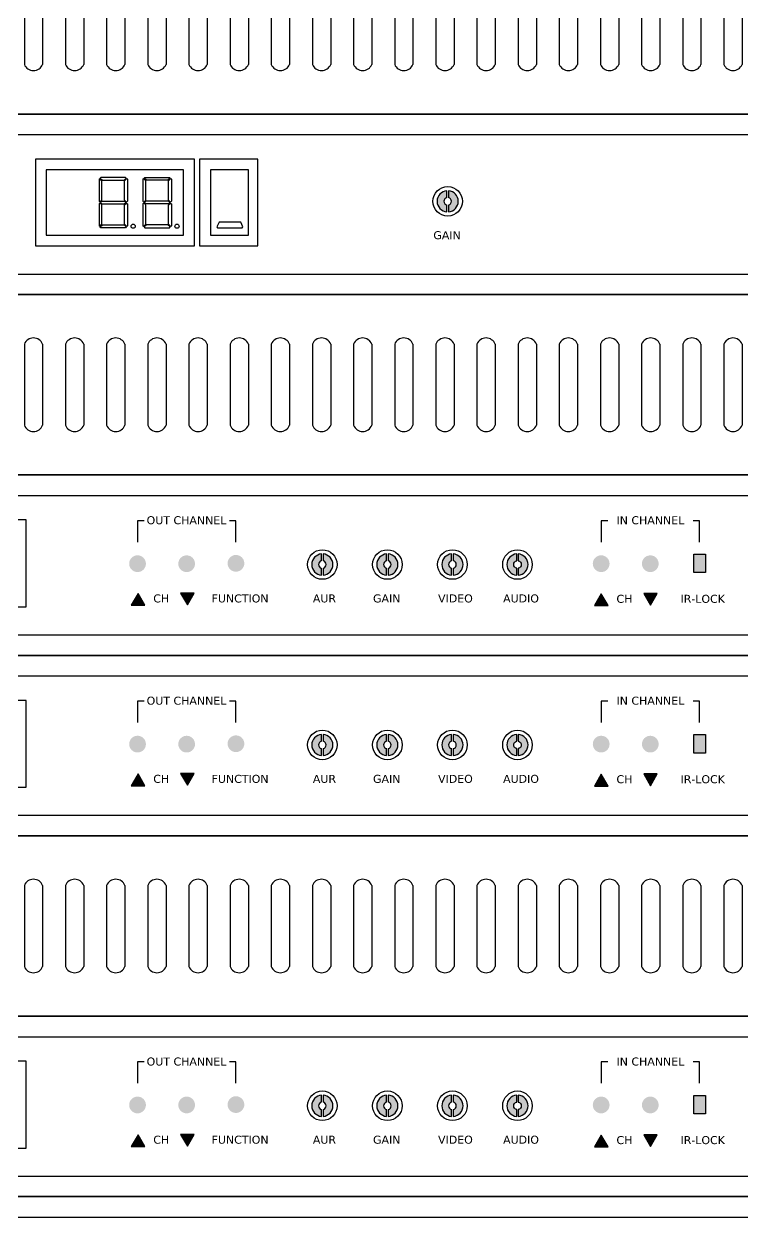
# Model space of a CAD drawing. Header units: millimetres. Extents: x 210163 to 420413, y -109 to 148391.
# Drawn here: x 260902 to 269314, y 58359 to 72327 of the extents above; entities that cross this region are included whole.
import ezdxf

# ---------------------------------------------------------------- set-up
doc = ezdxf.new("R2010")
doc.units = ezdxf.units.MM
doc.header["$LTSCALE"] = 50
doc.header["$MEASUREMENT"] = 0
doc.layers.get('0').update_dxf_attribs({"linetype": 'CONTINUOUS'})
doc.layers.add('TEXT', color=7, linetype='CONTINUOUS')
doc.layers.add('모양', color=4, linetype='CONTINUOUS')
doc.styles.add('GND', font='verdana_0.ttf')

# ---------------------------------------------------------------- blocks, each defined once
blk = doc.blocks.new('Blank(1)')
at = {"lineweight": -3}
for p, q in [((10630.16522672041, 3827.986509700993), (10150.16522672041, 3827.986509700993)), ((10150.16522672041, 3783.986509700993), (10630.16522672041, 3783.986509700993))]:
    blk.add_line(p, q, dxfattribs=at)
at = {"color": 0, "lineweight": -3}
for p, q in [((10317.65780420078, 3815.866262257002), (10317.65780420078, 3796.106757144988)), ((10317.65780420078, 3815.866262257002), (10317.65780420078, 3796.106757144988)), ((10322.12242956867, 3815.866262257002), (10322.12242956867, 3796.106757144988)), ((10322.12242956867, 3815.866262257002), (10322.12242956867, 3796.106757144988)), ((10327.69710560589, 3815.866262257002), (10327.69710560589, 3796.106757144988)), ((10327.69710560589, 3815.866262257002), (10327.69710560589, 3796.106757144988)), ((10332.16173097378, 3815.866262257002), (10332.16173097378, 3796.106757144988)), ((10332.16173097378, 3815.866262257002), (10332.16173097378, 3796.106757144988)), ((10337.73640701099, 3815.866262257002), (10337.73640701099, 3796.106757144988)), ((10337.73640701099, 3815.866262257002), (10337.73640701099, 3796.106757144988)), ((10342.20103237888, 3815.866262257002), (10342.20103237888, 3796.106757144988)), ((10342.20103237888, 3815.866262257002), (10342.20103237888, 3796.106757144988)), ((10347.7757084161, 3815.866262257002), (10347.7757084161, 3796.106757144988)), ((10347.7757084161, 3815.866262257002), (10347.7757084161, 3796.106757144988)), ((10352.24033378387, 3815.866262257002), (10352.24033378387, 3796.106757144988)), ((10352.24033378387, 3815.866262257002), (10352.24033378387, 3796.106757144988)), ((10357.81500982108, 3815.866262257002), (10357.81500982108, 3796.106757144988)), ((10357.81500982108, 3815.866262257002), (10357.81500982108, 3796.106757144988)), ((10362.27963518897, 3815.866262257002), (10362.27963518897, 3796.106757144988)), ((10362.27963518897, 3815.866262257002), (10362.27963518897, 3796.106757144988)), ((10367.85431122619, 3815.866262257002), (10367.85431122619, 3796.106757144988)), ((10367.85431122619, 3815.866262257002), (10367.85431122619, 3796.106757144988)), ((10372.31893659408, 3815.866262257002), (10372.31893659408, 3796.106757144988)), ((10372.31893659408, 3815.866262257002), (10372.31893659408, 3796.106757144988)), ((10377.8936126313, 3815.866262257002), (10377.8936126313, 3796.106757144988)), ((10377.8936126313, 3815.866262257002), (10377.8936126313, 3796.106757144988)), ((10382.35823799919, 3815.866262257002), (10382.35823799919, 3796.106757144988)), ((10382.35823799919, 3815.866262257002), (10382.35823799919, 3796.106757144988)), ((10387.93291403641, 3815.866262257002), (10387.93291403641, 3796.106757144988)), ((10387.93291403641, 3815.866262257002), (10387.93291403641, 3796.106757144988)), ((10392.39753940417, 3815.866262257002), (10392.39753940417, 3796.106757144988)), ((10392.39753940417, 3815.866262257002), (10392.39753940417, 3796.106757144988)), ((10397.97221544139, 3815.866262257002), (10397.97221544139, 3796.106757144988)), ((10397.97221544139, 3815.866262257002), (10397.97221544139, 3796.106757144988)), ((10402.43684080928, 3815.866262257002), (10402.43684080928, 3796.106757144988)), ((10402.43684080928, 3815.866262257002), (10402.43684080928, 3796.106757144988)), ((10408.01151684649, 3815.866262257002), (10408.01151684649, 3796.106757144988)), ((10408.01151684649, 3815.866262257002), (10408.01151684649, 3796.106757144988)), ((10412.47614221438, 3815.866262257002), (10412.47614221438, 3796.106757144988)), ((10412.47614221438, 3815.866262257002), (10412.47614221438, 3796.106757144988)), ((10418.0508182516, 3815.866262257002), (10418.0508182516, 3796.106757144988)), ((10418.0508182516, 3815.866262257002), (10418.0508182516, 3796.106757144988)), ((10422.51544361949, 3815.866262257002), (10422.51544361949, 3796.106757144988)), ((10422.51544361949, 3815.866262257002), (10422.51544361949, 3796.106757144988)), ((10428.09011965671, 3815.866262257002), (10428.09011965671, 3796.106757144988)), ((10428.09011965671, 3815.866262257002), (10428.09011965671, 3796.106757144988)), ((10432.5547450246, 3815.866262257002), (10432.5547450246, 3796.106757144988)), ((10432.5547450246, 3815.866262257002), (10432.5547450246, 3796.106757144988)), ((10438.12942106182, 3815.866262257002), (10438.12942106182, 3796.106757144988)), ((10438.12942106182, 3815.866262257002), (10438.12942106182, 3796.106757144988)), ((10442.5940464297, 3815.866262257002), (10442.5940464297, 3796.106757144988)), ((10442.5940464297, 3815.866262257002), (10442.5940464297, 3796.106757144988)), ((10448.16872246692, 3815.866262257002), (10448.16872246692, 3796.106757144988)), ((10448.16872246692, 3815.866262257002), (10448.16872246692, 3796.106757144988)), ((10452.63334783481, 3815.866262257002), (10452.63334783481, 3796.106757144988)), ((10452.63334783481, 3815.866262257002), (10452.63334783481, 3796.106757144988)), ((10458.20802387203, 3815.866262257002), (10458.20802387203, 3796.106757144988)), ((10458.20802387203, 3815.866262257002), (10458.20802387203, 3796.106757144988)), ((10462.67264923979, 3815.866262257002), (10462.67264923979, 3796.106757144988)), ((10462.67264923979, 3815.866262257002), (10462.67264923979, 3796.106757144988)), ((10468.24732527714, 3815.866262257002), (10468.24732527714, 3796.106757144988)), ((10468.24732527714, 3815.866262257002), (10468.24732527714, 3796.106757144988)), ((10472.7119506449, 3815.866262257002), (10472.7119506449, 3796.106757144988)), ((10472.7119506449, 3815.866262257002), (10472.7119506449, 3796.106757144988)), ((10478.28662668212, 3815.866262257002), (10478.28662668212, 3796.106757144988)), ((10478.28662668212, 3815.866262257002), (10478.28662668212, 3796.106757144988)), ((10482.75125205001, 3815.866262257002), (10482.75125205001, 3796.106757144988)), ((10482.75125205001, 3815.866262257002), (10482.75125205001, 3796.106757144988)), ((10488.32592808722, 3815.866262257002), (10488.32592808722, 3796.106757144988)), ((10488.32592808722, 3815.866262257002), (10488.32592808722, 3796.106757144988)), ((10492.79055345512, 3815.866262257002), (10492.79055345512, 3796.106757144988)), ((10492.79055345512, 3815.866262257002), (10492.79055345512, 3796.106757144988))]:
    blk.add_line(p, q, dxfattribs=at)
for centre, start, end in [((10319.89011688466, 3814.98573747581), 21.52651193566103, 158.473488064339), ((10319.89011688466, 3814.98573747581), 21.52651193566103, 158.473488064339), ((10329.92941828977, 3814.98573747581), 21.52651193566103, 158.473488064339), ((10329.92941828977, 3814.98573747581), 21.52651193566103, 158.473488064339), ((10339.96871969488, 3814.98573747581), 21.52651193566103, 158.473488064339), ((10339.96871969488, 3814.98573747581), 21.52651193566103, 158.473488064339), ((10350.00802109986, 3814.98573747581), 21.52651193566103, 158.473488064339), ((10350.00802109986, 3814.98573747581), 21.52651193566103, 158.473488064339), ((10360.04732250497, 3814.98573747581), 21.52651193566103, 158.473488064339), ((10360.04732250497, 3814.98573747581), 21.52651193566103, 158.473488064339), ((10370.0866239102, 3814.98573747581), 21.52651193566103, 158.473488064339), ((10370.0866239102, 3814.98573747581), 21.52651193566103, 158.473488064339), ((10380.1259253153, 3814.98573747581), 21.52651193566103, 158.473488064339), ((10380.1259253153, 3814.98573747581), 21.52651193566103, 158.473488064339), ((10390.16522672041, 3814.98573747581), 21.52651193566103, 158.473488064339), ((10390.16522672041, 3814.98573747581), 21.52651193566103, 158.473488064339), ((10400.20452812539, 3814.98573747581), 21.52651193566103, 158.473488064339), ((10400.20452812539, 3814.98573747581), 21.52651193566103, 158.473488064339), ((10410.2438295305, 3814.98573747581), 21.52651193566103, 158.473488064339), ((10410.2438295305, 3814.98573747581), 21.52651193566103, 158.473488064339), ((10420.28313093561, 3814.98573747581), 21.52651193566103, 158.473488064339), ((10420.28313093561, 3814.98573747581), 21.52651193566103, 158.473488064339), ((10430.32243234059, 3814.98573747581), 21.52651193566103, 158.473488064339), ((10430.32243234059, 3814.98573747581), 21.52651193566103, 158.473488064339), ((10440.3617337457, 3814.98573747581), 21.52651193566103, 158.473488064339), ((10440.3617337457, 3814.98573747581), 21.52651193566103, 158.473488064339), ((10450.4010351508, 3814.98573747581), 21.52651193566103, 158.473488064339), ((10450.4010351508, 3814.98573747581), 21.52651193566103, 158.473488064339), ((10460.44033655591, 3814.98573747581), 21.52651193566103, 158.473488064339), ((10460.44033655591, 3814.98573747581), 21.52651193566103, 158.473488064339), ((10470.47963796089, 3814.98573747581), 21.52651193566103, 158.473488064339), ((10470.47963796089, 3814.98573747581), 21.52651193566103, 158.473488064339), ((10480.518939366, 3814.98573747581), 21.52651193566103, 158.473488064339), ((10480.518939366, 3814.98573747581), 21.52651193566103, 158.473488064339), ((10490.55824077123, 3814.98573747581), 21.52651193566103, 158.473488064339), ((10490.55824077123, 3814.98573747581), 21.52651193566103, 158.473488064339), ((10319.89011688466, 3796.98728192618), 201.526511935661, 338.4734880643389), ((10319.89011688466, 3796.98728192618), 201.526511935661, 338.4734880643389), ((10329.92941828977, 3796.98728192618), 201.526511935661, 338.4734880643389), ((10329.92941828977, 3796.98728192618), 201.526511935661, 338.4734880643389), ((10339.96871969488, 3796.98728192618), 201.526511935661, 338.4734880643389), ((10339.96871969488, 3796.98728192618), 201.526511935661, 338.4734880643389), ((10350.00802109986, 3796.98728192618), 201.526511935661, 338.4734880643389), ((10350.00802109986, 3796.98728192618), 201.526511935661, 338.4734880643389), ((10360.04732250497, 3796.98728192618), 201.526511935661, 338.4734880643389), ((10360.04732250497, 3796.98728192618), 201.526511935661, 338.4734880643389), ((10370.0866239102, 3796.98728192618), 201.526511935661, 338.4734880643389), ((10370.0866239102, 3796.98728192618), 201.526511935661, 338.4734880643389), ((10380.1259253153, 3796.98728192618), 201.526511935661, 338.4734880643389), ((10380.1259253153, 3796.98728192618), 201.526511935661, 338.4734880643389), ((10390.16522672041, 3796.98728192618), 201.526511935661, 338.4734880643389), ((10390.16522672041, 3796.98728192618), 201.526511935661, 338.4734880643389), ((10400.20452812539, 3796.98728192618), 201.526511935661, 338.4734880643389), ((10400.20452812539, 3796.98728192618), 201.526511935661, 338.4734880643389), ((10410.2438295305, 3796.98728192618), 201.526511935661, 338.4734880643389), ((10410.2438295305, 3796.98728192618), 201.526511935661, 338.4734880643389), ((10420.28313093561, 3796.98728192618), 201.526511935661, 338.4734880643389), ((10420.28313093561, 3796.98728192618), 201.526511935661, 338.4734880643389), ((10430.32243234059, 3796.98728192618), 201.526511935661, 338.4734880643389), ((10430.32243234059, 3796.98728192618), 201.526511935661, 338.4734880643389), ((10440.3617337457, 3796.98728192618), 201.526511935661, 338.4734880643389), ((10440.3617337457, 3796.98728192618), 201.526511935661, 338.4734880643389), ((10450.4010351508, 3796.98728192618), 201.526511935661, 338.4734880643389), ((10450.4010351508, 3796.98728192618), 201.526511935661, 338.4734880643389), ((10460.44033655591, 3796.98728192618), 201.526511935661, 338.4734880643389), ((10460.44033655591, 3796.98728192618), 201.526511935661, 338.4734880643389), ((10470.47963796089, 3796.98728192618), 201.526511935661, 338.4734880643389), ((10470.47963796089, 3796.98728192618), 201.526511935661, 338.4734880643389), ((10480.518939366, 3796.98728192618), 201.526511935661, 338.4734880643389), ((10480.518939366, 3796.98728192618), 201.526511935661, 338.4734880643389), ((10490.55824077123, 3796.98728192618), 201.526511935661, 338.4734880643389), ((10490.55824077123, 3796.98728192618), 201.526511935661, 338.4734880643389)]:
    blk.add_arc(centre, 2.39969660771025, start, end, dxfattribs=at)
blk = doc.blocks.new('DAM-100D')
at = {"lineweight": -3}
h = blk.add_hatch(color=9, dxfattribs=at)
edge = h.paths.add_edge_path()
edge.add_ellipse((2122037.953760608, 1941784.380848653), major_axis=(1.445316197519193, 1.445316197519192), ratio=0.9999999999884869, start_angle=134.9999999996702, end_angle=314.9999999996701)
edge.add_ellipse((2122037.953760608, 1941784.380848653), major_axis=(-1.445316197645962, 1.445316197645962), ratio=0.9999999998130666, start_angle=225.0000000053552, end_angle=405.0000000053552)
h = blk.add_hatch(color=256, dxfattribs=at)
edge = h.paths.add_edge_path()
edge.add_line((2122059.223713066, 1941786.661172354), (2122059.223713066, 1941784.989405533))
edge.add_ellipse((2122059.028610731, 1941784.08343927), major_axis=(0.6553013777396002, 0.6553013777396002), ratio=0.9999999994033109, start_angle=237.1531974833002, end_angle=392.8468025508875, ccw=False)
edge.add_line((2122059.223713066, 1941783.177473007), (2122059.223713066, 1941781.505706185))
edge.add_ellipse((2122059.028610731, 1941784.08343927), major_axis=(-1.827945948522575, 1.827945948522575), ratio=0.9999999994033116, start_angle=139.3283254148197, end_angle=310.6716745509925)
edge = h.paths.add_edge_path()
edge.add_ellipse((2122059.028610731, 1941784.08343927), major_axis=(1.827945948522576, 1.827945948522576), ratio=0.9999999994033112, start_angle=49.3283254490075, end_angle=220.6716745851802)
edge.add_line((2122058.833508395, 1941781.505706185), (2122058.833508395, 1941783.177473007))
edge.add_ellipse((2122059.028610731, 1941784.08343927), major_axis=(-0.6553013778966009, 0.6553013778966009), ratio=0.9999999994033107, start_angle=-32.84680255088739, end_angle=122.8468025166998, ccw=False)
edge.add_line((2122058.833508395, 1941784.989405532), (2122058.833508395, 1941786.661172354))
h = blk.add_hatch(color=256, dxfattribs=at)
edge = h.paths.add_edge_path()
edge.add_line((2122075.0941178, 1941786.661172354), (2122075.0941178, 1941784.989405533))
edge.add_ellipse((2122074.899015464, 1941784.08343927), major_axis=(0.6553013777396002, 0.6553013777396002), ratio=0.9999999994033109, start_angle=237.1531974833002, end_angle=392.8468025508875, ccw=False)
edge.add_line((2122075.0941178, 1941783.177473007), (2122075.0941178, 1941781.505706185))
edge.add_ellipse((2122074.899015464, 1941784.08343927), major_axis=(-1.827945948522575, 1.827945948522575), ratio=0.9999999994033116, start_angle=139.3283254148197, end_angle=310.6716745509925)
edge = h.paths.add_edge_path()
edge.add_ellipse((2122074.899015464, 1941784.08343927), major_axis=(1.827945948522576, 1.827945948522576), ratio=0.9999999994033112, start_angle=49.3283254490075, end_angle=220.6716745851802)
edge.add_line((2122074.703913128, 1941781.505706185), (2122074.703913128, 1941783.177473007))
edge.add_ellipse((2122074.899015464, 1941784.08343927), major_axis=(-0.6553013778966009, 0.6553013778966009), ratio=0.9999999994033107, start_angle=-32.84680255088739, end_angle=122.8468025166998, ccw=False)
edge.add_line((2122074.703913128, 1941784.989405532), (2122074.703913128, 1941786.661172354))
h = blk.add_hatch(color=256, dxfattribs=at)
edge = h.paths.add_edge_path()
edge.add_line((2122090.964522533, 1941786.661172354), (2122090.964522533, 1941784.989405533))
edge.add_ellipse((2122090.769420197, 1941784.08343927), major_axis=(0.6553013777396002, 0.6553013777396002), ratio=0.9999999994033109, start_angle=237.1531974833002, end_angle=392.8468025508875, ccw=False)
edge.add_line((2122090.964522533, 1941783.177473007), (2122090.964522533, 1941781.505706185))
edge.add_ellipse((2122090.769420197, 1941784.08343927), major_axis=(-1.827945948522575, 1.827945948522575), ratio=0.9999999994033116, start_angle=139.3283254148197, end_angle=310.6716745509925)
edge = h.paths.add_edge_path()
edge.add_ellipse((2122090.769420197, 1941784.08343927), major_axis=(1.827945948522576, 1.827945948522576), ratio=0.9999999994033112, start_angle=49.3283254490075, end_angle=220.6716745851802)
edge.add_line((2122090.574317861, 1941781.505706185), (2122090.574317861, 1941783.177473007))
edge.add_ellipse((2122090.769420197, 1941784.08343927), major_axis=(-0.6553013778966009, 0.6553013778966009), ratio=0.9999999994033107, start_angle=-32.84680255088739, end_angle=122.8468025166998, ccw=False)
edge.add_line((2122090.574317861, 1941784.989405532), (2122090.574317861, 1941786.661172354))
h = blk.add_hatch(color=256, dxfattribs=at)
edge = h.paths.add_edge_path()
edge.add_line((2122106.834927266, 1941786.661172354), (2122106.834927266, 1941784.989405533))
edge.add_ellipse((2122106.639824931, 1941784.08343927), major_axis=(0.6553013777396002, 0.6553013777396002), ratio=0.9999999994033109, start_angle=237.1531974833002, end_angle=392.8468025508875, ccw=False)
edge.add_line((2122106.834927266, 1941783.177473007), (2122106.834927266, 1941781.505706185))
edge.add_ellipse((2122106.639824931, 1941784.08343927), major_axis=(-1.827945948522575, 1.827945948522575), ratio=0.9999999994033116, start_angle=139.3283254148197, end_angle=310.6716745509925)
edge = h.paths.add_edge_path()
edge.add_ellipse((2122106.639824931, 1941784.08343927), major_axis=(1.827945948522576, 1.827945948522576), ratio=0.9999999994033112, start_angle=49.3283254490075, end_angle=220.6716745851802)
edge.add_line((2122106.444722595, 1941781.505706185), (2122106.444722595, 1941783.177473007))
edge.add_ellipse((2122106.639824931, 1941784.08343927), major_axis=(-0.6553013778966009, 0.6553013778966009), ratio=0.9999999994033107, start_angle=-32.84680255088739, end_angle=122.8468025166998, ccw=False)
edge.add_line((2122106.444722595, 1941784.989405532), (2122106.444722595, 1941786.661172354))
blk.add_hatch(color=4, dxfattribs=at).paths.add_polyline_path([(2122149.683480019, 1941782.104996065), (2122152.520646393, 1941782.104996065), (2122152.520646393, 1941786.621054746), (2122149.683480019, 1941786.621054746)])
h = blk.add_hatch(color=9, dxfattribs=at)
edge = h.paths.add_edge_path()
edge.add_ellipse((2122013.94416659, 1941784.286572036), major_axis=(-1.445316197481881, 1.445316197481881), ratio=0.9999999999817961, start_angle=45.0000000005215, end_angle=225.0000000005215)
edge.add_ellipse((2122013.94416659, 1941784.286572036), major_axis=(-1.445316197666633, 1.445316197666633), ratio=0.9999999998427833, start_angle=225.0000000045039, end_angle=405.0000000045039)
h = blk.add_hatch(color=9, dxfattribs=at)
edge = h.paths.add_edge_path()
edge.add_ellipse((2122025.925530038, 1941784.286572036), major_axis=(1.445316197519193, 1.445316197519192), ratio=0.9999999999884869, start_angle=134.9999999996702, end_angle=314.9999999996701)
edge.add_ellipse((2122025.925530038, 1941784.286572036), major_axis=(-1.445316197645962, 1.445316197645962), ratio=0.9999999998130666, start_angle=225.0000000053552, end_angle=405.0000000053552)
h = blk.add_hatch(color=9, dxfattribs=at)
edge = h.paths.add_edge_path()
edge.add_ellipse((2122127.065228712, 1941784.286572036), major_axis=(-1.445316197481881, 1.445316197481881), ratio=0.9999999999817961, start_angle=45.0000000005215, end_angle=225.0000000005215)
edge.add_ellipse((2122127.065228712, 1941784.286572036), major_axis=(-1.445316197666633, 1.445316197666633), ratio=0.9999999998427833, start_angle=225.0000000045039, end_angle=405.0000000045039)
h = blk.add_hatch(color=9, dxfattribs=at)
edge = h.paths.add_edge_path()
edge.add_ellipse((2122139.04659216, 1941784.286572036), major_axis=(1.445316197519193, 1.445316197519192), ratio=0.9999999999884869, start_angle=134.9999999996702, end_angle=314.9999999996701)
edge.add_ellipse((2122139.04659216, 1941784.286572036), major_axis=(-1.445316197645962, 1.445316197645962), ratio=0.9999999998130666, start_angle=225.0000000053552, end_angle=405.0000000053552)
at = {"color": 3, "lineweight": -3}
for p, q in [((2122298.831154388, 1941805.932607598), (2121818.831154388, 1941805.932607598)), ((2121818.831154388, 1941800.932607598), (2122298.831154388, 1941800.932607598)), ((2121818.831154388, 1941766.932607598), (2122298.831154388, 1941766.932607598)), ((2121818.831154388, 1941761.932607598), (2122298.831154388, 1941761.932607598))]:
    blk.add_line(p, q, dxfattribs=at)
at = {"lineweight": -3}
for p, q in [((2121986.805588807, 1941794.941945909), (2121978.842551262, 1941794.941945909)), ((2121986.805588807, 1941773.785866794), (2121986.805588807, 1941794.941945909)), ((2122058.833508395, 1941784.989405532), (2122058.833508395, 1941786.661172354)), ((2122059.223713066, 1941786.661172354), (2122059.223713066, 1941784.989405532)), ((2122074.703913128, 1941784.989405532), (2122074.703913128, 1941786.661172354)), ((2122075.0941178, 1941786.661172354), (2122075.0941178, 1941784.989405532)), ((2122090.574317861, 1941784.989405532), (2122090.574317861, 1941786.661172354)), ((2122090.964522533, 1941786.661172354), (2122090.964522533, 1941784.989405532)), ((2122058.833508395, 1941781.505706185), (2122058.833508395, 1941783.177473007)), ((2122059.223713066, 1941783.177473007), (2122059.223713066, 1941781.505706185)), ((2122074.703913128, 1941781.505706185), (2122074.703913128, 1941783.177473007)), ((2122075.0941178, 1941783.177473007), (2122075.0941178, 1941781.505706185)), ((2122090.574317861, 1941781.505706185), (2122090.574317861, 1941783.177473007)), ((2122090.964522533, 1941783.177473007), (2122090.964522533, 1941781.505706185)), ((2121948.010054503, 1941773.785866794), (2121986.805588807, 1941773.785866794))]:
    blk.add_line(p, q, dxfattribs=at)
at = {"color": 4, "lineweight": -3}
for p, q in [((2122014.070251882, 1941777.015096199), (2122012.417421925, 1941774.152310737)), ((2122015.723081839, 1941774.152310737), (2122014.070251882, 1941777.015096199)), ((2122027.751312408, 1941777.109372817), (2122024.445652493, 1941777.109372817)), ((2122024.445652493, 1941777.109372817), (2122026.09848245, 1941774.246587354)), ((2122026.098482451, 1941774.246587354), (2122027.751312408, 1941777.109372817)), ((2122127.076683315, 1941776.920819582), (2122125.423853358, 1941774.05803412)), ((2122128.729513273, 1941774.05803412), (2122127.076683315, 1941776.920819582)), ((2122140.757743841, 1941777.0150962), (2122137.452083927, 1941777.0150962)), ((2122137.452083926, 1941777.0150962), (2122139.104913884, 1941774.152310737)), ((2122139.104913884, 1941774.152310737), (2122140.757743841, 1941777.0150962)), ((2122012.417421925, 1941774.152310737), (2122015.723081839, 1941774.152310737)), ((2122125.423853358, 1941774.05803412), (2122128.729513273, 1941774.05803412))]:
    blk.add_line(p, q, dxfattribs=at)
at = {"lineweight": -3}
for points in [[(2122015.555354506, 1941794.771219636), (2122013.971977682, 1941794.771219636), (2122013.971977682, 1941789.571490612)], [(2122037.948750829, 1941789.571490612), (2122037.948750829, 1941794.771219636), (2122036.365374005, 1941794.771219636)], [(2122128.676416628, 1941794.771219636), (2122127.093039804, 1941794.771219636), (2122127.093039804, 1941789.571490612)], [(2122151.069812951, 1941789.571490612), (2122151.069812951, 1941794.771219636), (2122149.486436127, 1941794.771219636)]]:
    blk.add_lwpolyline(points, dxfattribs=at)
for points in [[(2122106.444722595, 1941786.661172354, 0.9271726499455296), (2122106.444722595, 1941781.505706185), (2122106.444722595, 1941783.177473007, -0.8075728530872467), (2122106.444722595, 1941784.989405532)], [(2122106.834927266, 1941784.989405532, -0.8075728530872476), (2122106.834927266, 1941783.177473007), (2122106.834927266, 1941781.505706185, 0.9271726499455304), (2122106.834927266, 1941786.661172354)]]:
    blk.add_lwpolyline(points, format="xyb", close=True, dxfattribs=at)
at = {"color": 140, "lineweight": -3}
blk.add_lwpolyline([(2122149.683480019, 1941786.621054746), (2122152.520646393, 1941786.621054746), (2122152.520646393, 1941782.104996065), (2122149.683480019, 1941782.104996065)], close=True, dxfattribs=at)
at = {"lineweight": -3}
for centre in [(2122059.028610731, 1941784.08343927), (2122074.899015464, 1941784.08343927), (2122090.769420197, 1941784.08343927), (2122106.639824931, 1941784.08343927)]:
    blk.add_circle(centre, 3.609393214418117, dxfattribs=at)
for centre, radius, start, end in [((2122059.028610731, 1941784.08343927), 2.585105950887063, 94.3283254435991, 265.6716745564009), ((2122059.028610731, 1941784.08343927), 2.585105950887063, 274.3283254435991, 85.67167455640087), ((2122074.899015464, 1941784.08343927), 2.585105950887063, 94.3283254435991, 265.6716745564009), ((2122074.899015464, 1941784.08343927), 2.585105950887063, 274.3283254435991, 85.67167455640087), ((2122090.769420197, 1941784.08343927), 2.585105950887063, 94.3283254435991, 265.6716745564009), ((2122090.769420197, 1941784.08343927), 2.585105950887063, 274.3283254435991, 85.67167455640087), ((2122059.028610731, 1941784.08343927), 0.9267360956749148, 102.1531974800043, 257.8468025199957), ((2122059.028610731, 1941784.08343927), 0.9267360956749148, 282.1531974800043, 77.84680251999566), ((2122074.899015464, 1941784.08343927), 0.9267360956749148, 102.1531974800043, 257.8468025199957), ((2122074.899015464, 1941784.08343927), 0.9267360956749148, 282.1531974800043, 77.84680251999566), ((2122090.769420197, 1941784.08343927), 0.9267360956749148, 102.1531974800043, 257.8468025199957), ((2122090.769420197, 1941784.08343927), 0.9267360956749148, 282.1531974800043, 77.84680251999566)]:
    blk.add_arc(centre, radius, start, end, dxfattribs=at)
at = {"color": 4, "lineweight": -3}
for points in [[(2122015.723081839, 1941774.152310737), (2122014.070251882, 1941777.015096199), (2122015.723081839, 1941774.152310737), (2122012.417421924, 1941774.152310737)], [(2122024.445652493, 1941777.109372817), (2122026.098482451, 1941774.246587354), (2122024.445652493, 1941777.109372817), (2122027.751312408, 1941777.109372817)], [(2122128.729513272, 1941774.05803412), (2122127.076683315, 1941776.920819582), (2122128.729513272, 1941774.05803412), (2122125.423853358, 1941774.05803412)], [(2122137.452083927, 1941777.0150962), (2122139.104913884, 1941774.152310737), (2122137.452083927, 1941777.0150962), (2122140.757743841, 1941777.0150962)]]:
    blk.add_solid(points, dxfattribs=at)
at = {"color": 6, "lineweight": -3, "style": 'GND'}
for s, p in [('OUT CHANNEL', (2122016.158559734, 1941793.90779807)), ('IN CHANNEL', (2122130.796756509, 1941793.90779807)), ('CH', (2122017.783926883, 1941774.842137169)), ('FUNCTION', (2122032.012266437, 1941774.842137169)), ('AUR', (2122056.718925258, 1941774.842137169)), ('GAIN', (2122071.392776914, 1941774.842137169)), ('VIDEO', (2122087.263181647, 1941774.842137169)), ('AUDIO', (2122103.133586381, 1941774.842137169)), ('CH', (2122130.790358317, 1941774.747860552)), ('IR-LOCK', (2122146.416809818, 1941774.747860552))]:
    blk.add_text(s, height=1.951023359084501, dxfattribs=at).set_placement(p)
blk = doc.blocks.new('CHANNEL PROCESSOR')
at = {"layer": '모양', "lineweight": -3}
h = blk.add_hatch(color=256, dxfattribs=at)
edge = h.paths.add_edge_path()
edge.add_line((2131956.4013272, 1970428.21838786), (2131956.4013272, 1970426.546621038))
edge.add_ellipse((2131956.206224864, 1970425.640654775), major_axis=(0.6553013777396002, 0.6553013777396002), ratio=0.9999999994033109, start_angle=237.1531974833002, end_angle=392.8468025508875, ccw=False)
edge.add_line((2131956.4013272, 1970424.734688513), (2131956.4013272, 1970423.062921691))
edge.add_ellipse((2131956.206224864, 1970425.640654776), major_axis=(-1.827945948522575, 1.827945948522575), ratio=0.9999999994033116, start_angle=139.3283254148197, end_angle=310.6716745509925)
edge = h.paths.add_edge_path()
edge.add_ellipse((2131956.206224864, 1970425.640654776), major_axis=(1.827945948522576, 1.827945948522576), ratio=0.9999999994033112, start_angle=49.3283254490075, end_angle=220.6716745851802)
edge.add_line((2131956.011122528, 1970423.062921691), (2131956.011122528, 1970424.734688513))
edge.add_ellipse((2131956.206224864, 1970425.640654775), major_axis=(-0.6553013778966009, 0.6553013778966009), ratio=0.9999999994033107, start_angle=-32.84680255088739, end_angle=122.8468025166998, ccw=False)
edge.add_line((2131956.011122528, 1970426.546621038), (2131956.011122528, 1970428.21838786))
at = {"lineweight": -3}
for p, q in [((2131685.420497518, 1970441.917150883), (2132165.420497518, 1970441.917150883)), ((2131685.420497518, 1970407.917150883), (2132165.420497518, 1970407.917150883))]:
    blk.add_line(p, q, dxfattribs=at)
at = {"color": 1, "lineweight": -3}
for p, q in [((2131871.503353534, 1970425.348449637), (2131871.855954853, 1970425.701050955)), ((2131871.503353534, 1970425.348449637), (2131871.855954853, 1970424.995848318)), ((2131871.853474227, 1970424.995848318), (2131877.378962869, 1970424.995848318)), ((2131877.729083561, 1970425.348449637), (2131877.376482242, 1970425.701050955)), ((2131877.729083561, 1970425.348449637), (2131877.376482242, 1970424.995848318)), ((2131882.208341784, 1970425.348449637), (2131882.560943103, 1970425.701050955)), ((2131882.208341784, 1970425.348449637), (2131882.560943103, 1970424.995848318)), ((2131888.083951119, 1970424.995848318), (2131882.558462476, 1970424.995848318)), ((2131888.434071811, 1970425.348449637), (2131888.081470492, 1970425.701050955)), ((2131888.434071811, 1970425.348449637), (2131888.081470492, 1970424.995848318))]:
    blk.add_line(p, q, dxfattribs=at)
at = {"color": 3, "lineweight": -3}
blk.add_lwpolyline([(2132165.420497518, 1970446.917150883), (2131685.420497518, 1970446.917150883), (2131685.420497518, 1970402.917150883), (2132165.420497518, 1970402.917150883)], close=True, dxfattribs=at)
at = {"lineweight": -3}
for points in [[(2131886.462329188, 1970435.926489194), (2131855.629832429, 1970435.926489194), (2131855.629832429, 1970414.77041008), (2131894.425366732, 1970414.770410079), (2131894.425366732, 1970435.926489194), (2131886.462329188, 1970435.926489194)], [(2131909.851577232, 1970435.926489194), (2131895.654709225, 1970435.926489194), (2131895.654709225, 1970414.77041008), (2131909.851577232, 1970414.77041008), (2131909.851577232, 1970435.926489194), (2131909.851577232, 1970435.926489194)]]:
    blk.add_lwpolyline(points, dxfattribs=at)
for points in [[(2131858.274342318, 1970417.414919969), (2131891.780856843, 1970417.414919969), (2131891.780856843, 1970433.281979305), (2131858.274342318, 1970433.281979305)], [(2131898.299219114, 1970417.414919969), (2131907.622023194, 1970417.414919969), (2131907.622023194, 1970433.281979305), (2131898.299219114, 1970433.281979305)]]:
    blk.add_lwpolyline(points, close=True, dxfattribs=at)
at = {"color": 1, "lineweight": -3}
for points in [[(2131871.148271589, 1970425.703531582), (2131871.378690142, 1970425.473113029), (2131871.853474227, 1970425.947897112), (2131871.853474227, 1970430.652833359), (2131871.316358446, 1970431.189949139), (2131871.148271589, 1970431.021862281)], [(2131871.441021838, 1970431.31461253), (2131871.978137618, 1970430.777496751), (2131877.254299477, 1970430.777496751), (2131877.791415257, 1970431.31461253), (2131877.623328399, 1970431.482699388), (2131871.609108695, 1970431.482699388)], [(2131878.084165506, 1970431.021862281), (2131878.084165506, 1970425.703531582), (2131877.853746953, 1970425.473113029), (2131877.378962869, 1970425.947897112), (2131877.378962869, 1970430.652833359), (2131877.916078649, 1970431.189949139)], [(2131881.853259839, 1970431.021862281), (2131881.853259839, 1970425.703531582), (2131882.083678392, 1970425.473113029), (2131882.558462476, 1970425.947897112), (2131882.558462476, 1970430.652833359), (2131882.021346696, 1970431.189949139)], [(2131888.496403507, 1970431.31461253), (2131887.959287728, 1970430.777496751), (2131882.683125867, 1970430.777496751), (2131882.146010088, 1970431.31461253), (2131882.314096945, 1970431.482699388), (2131888.32831665, 1970431.482699388)], [(2131888.789153756, 1970425.703531582), (2131888.558735202, 1970425.473113029), (2131888.083951119, 1970425.947897112), (2131888.083951119, 1970430.652833359), (2131888.621066899, 1970431.189949139), (2131888.789153756, 1970431.021862281)], [(2131871.316358446, 1970419.506950135), (2131871.853474227, 1970420.044065915), (2131871.853474227, 1970424.749002162), (2131871.378690142, 1970425.223786245), (2131871.148271589, 1970424.993367692), (2131871.148271589, 1970419.675036992)], [(2131877.916078649, 1970419.506950135), (2131877.378962869, 1970420.044065915), (2131877.378962869, 1970424.749002162), (2131877.853746953, 1970425.223786245), (2131878.084165506, 1970424.993367692), (2131878.084165506, 1970419.675036992)], [(2131882.021346696, 1970419.506950135), (2131882.558462476, 1970420.044065915), (2131882.558462476, 1970424.749002162), (2131882.083678392, 1970425.223786245), (2131881.853259839, 1970424.993367692), (2131881.853259839, 1970419.675036992)], [(2131888.621066899, 1970419.506950135), (2131888.083951119, 1970420.044065915), (2131888.083951119, 1970424.749002162), (2131888.558735202, 1970425.223786245), (2131888.789153756, 1970424.993367692), (2131888.789153756, 1970419.675036992)], [(2131871.978137618, 1970419.919402522), (2131877.254299477, 1970419.919402522), (2131877.791415257, 1970419.382286743), (2131877.623328399, 1970419.214199886), (2131871.609108695, 1970419.214199886), (2131871.441021838, 1970419.382286743)], [(2131887.959287728, 1970419.919402522), (2131882.683125867, 1970419.919402522), (2131882.146010088, 1970419.382286743), (2131882.314096945, 1970419.214199886), (2131888.32831665, 1970419.214199886), (2131888.496403507, 1970419.382286743)], [(2131905.694356617, 1970420.553842937), (2131900.418194756, 1970420.553842937), (2131899.881078977, 1970419.382286743), (2131900.049165834, 1970419.214199886), (2131906.063385539, 1970419.214199886), (2131906.231472396, 1970419.382286743)]]:
    blk.add_lwpolyline(points, close=True, dxfattribs=at)
for points in [[(2131871.853474227, 1970425.701050955), (2131877.378962869, 1970425.701050955)], [(2131888.083951119, 1970425.701050955), (2131882.558462476, 1970425.701050955)]]:
    blk.add_lwpolyline(points, dxfattribs=at)
at = {"lineweight": -3}
blk.add_circle((2131956.206224864, 1970425.640654776), 3.609393214418117, dxfattribs=at)
at = {"color": 1, "lineweight": -3}
for centre in [(2131879.464800712, 1970419.569755772), (2131890.169788963, 1970419.569755772)]:
    blk.add_circle(centre, 0.5111750367367005, dxfattribs=at)
at = {"layer": '모양', "lineweight": -3}
for points in [[(2131956.011122528, 1970428.21838786, 0.9271726499455296), (2131956.011122528, 1970423.062921691), (2131956.011122528, 1970424.734688513, -0.8075728530872467), (2131956.011122528, 1970426.546621038)], [(2131956.4013272, 1970426.546621038, -0.8075728530872476), (2131956.4013272, 1970424.734688513), (2131956.4013272, 1970423.062921691, 0.9271726499455304), (2131956.4013272, 1970428.21838786)]]:
    blk.add_lwpolyline(points, format="xyb", close=True, dxfattribs=at)
at = {"layer": 'TEXT', "lineweight": -3, "style": 'GND'}
blk.add_text('GAIN', height=1.951023359084501, dxfattribs=at).set_placement((2131952.699986314, 1970416.399352675))

msp = doc.modelspace()

# ---------------------------------------------------------------- block references
at = {"lineweight": -3}
for name, p, xscale, yscale, zscale in [('Blank(1)', (-234339.9479880362, -110360.4502797152), 48, 48, 48), ('CHANNEL PROCESSOR', (-102068032.2009863, -94510086.51686274), 48, 47.99995198845861, 47.99995199999999), ('Blank(1)', (-234339.9479880602, -114584.4481671628), 48, 48, 48), ('DAM-100D', (-101594435.9238044, -93139637.87016268), 47.99999999910593, 47.99999999910593, 47.99999999910593), ('DAM-100D', (-101594435.9238044, -93141749.87016264), 47.99999999910593, 47.99999999910593, 47.99999999910593), ('Blank(1)', (-234339.9463656124, -120920.4568526719), 48, 48, 48), ('DAM-100D', (-101594435.9089966, -93145973.8656455), 47.99999999910593, 47.99999999910593, 47.99999999910593), ('DAM-100D', (-101594435.9089966, -93148085.86564545), 47.99999999910593, 47.99999999910593, 47.99999999910593)]:
    msp.add_blockref(name, p, dxfattribs=dict(at, xscale=xscale, yscale=yscale, zscale=zscale))

doc.saveas('drawing.dxf')
